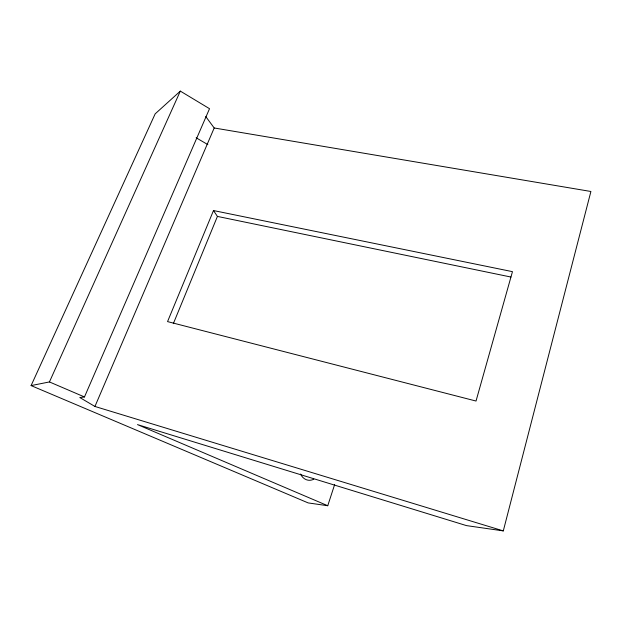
<?xml version="1.0" encoding="UTF-8"?>
<svg xmlns="http://www.w3.org/2000/svg" width="622" height="622" viewBox="0 0 622 622"><rect width="100%" height="100%" fill="white"/><g stroke="black" fill="none" stroke-linecap="round" stroke-linejoin="round"><path stroke-width="0.93" d="M334.652 484.53L327.747 505.725L137.493 424.601L466.484 525.613L503.299 530.893L590.9 191.483L214.193 127.976L205.75 116.547M173.328 323.658L217.42 216.417L213.494 210.555L167.551 321.605L476.024 401.042L512.466 271.651L213.494 210.555M503.299 530.893L94.941 406.461L214.193 127.976M94.941 406.461L79.787 397.52L84.468 396.96L209.528 108.702L180.326 91.107L155.166 113.857L31.1 385.593L308.201 502.926L327.747 505.725M31.1 385.593L49.441 381.939L180.326 91.107M217.42 216.417L510.942 277.039M49.441 381.939L84.468 396.96M196.14 137.781L207.849 144.615M313.752 479.212A11.919 10.185 -86.6 0 1 300.582 474.026"/></g></svg>
